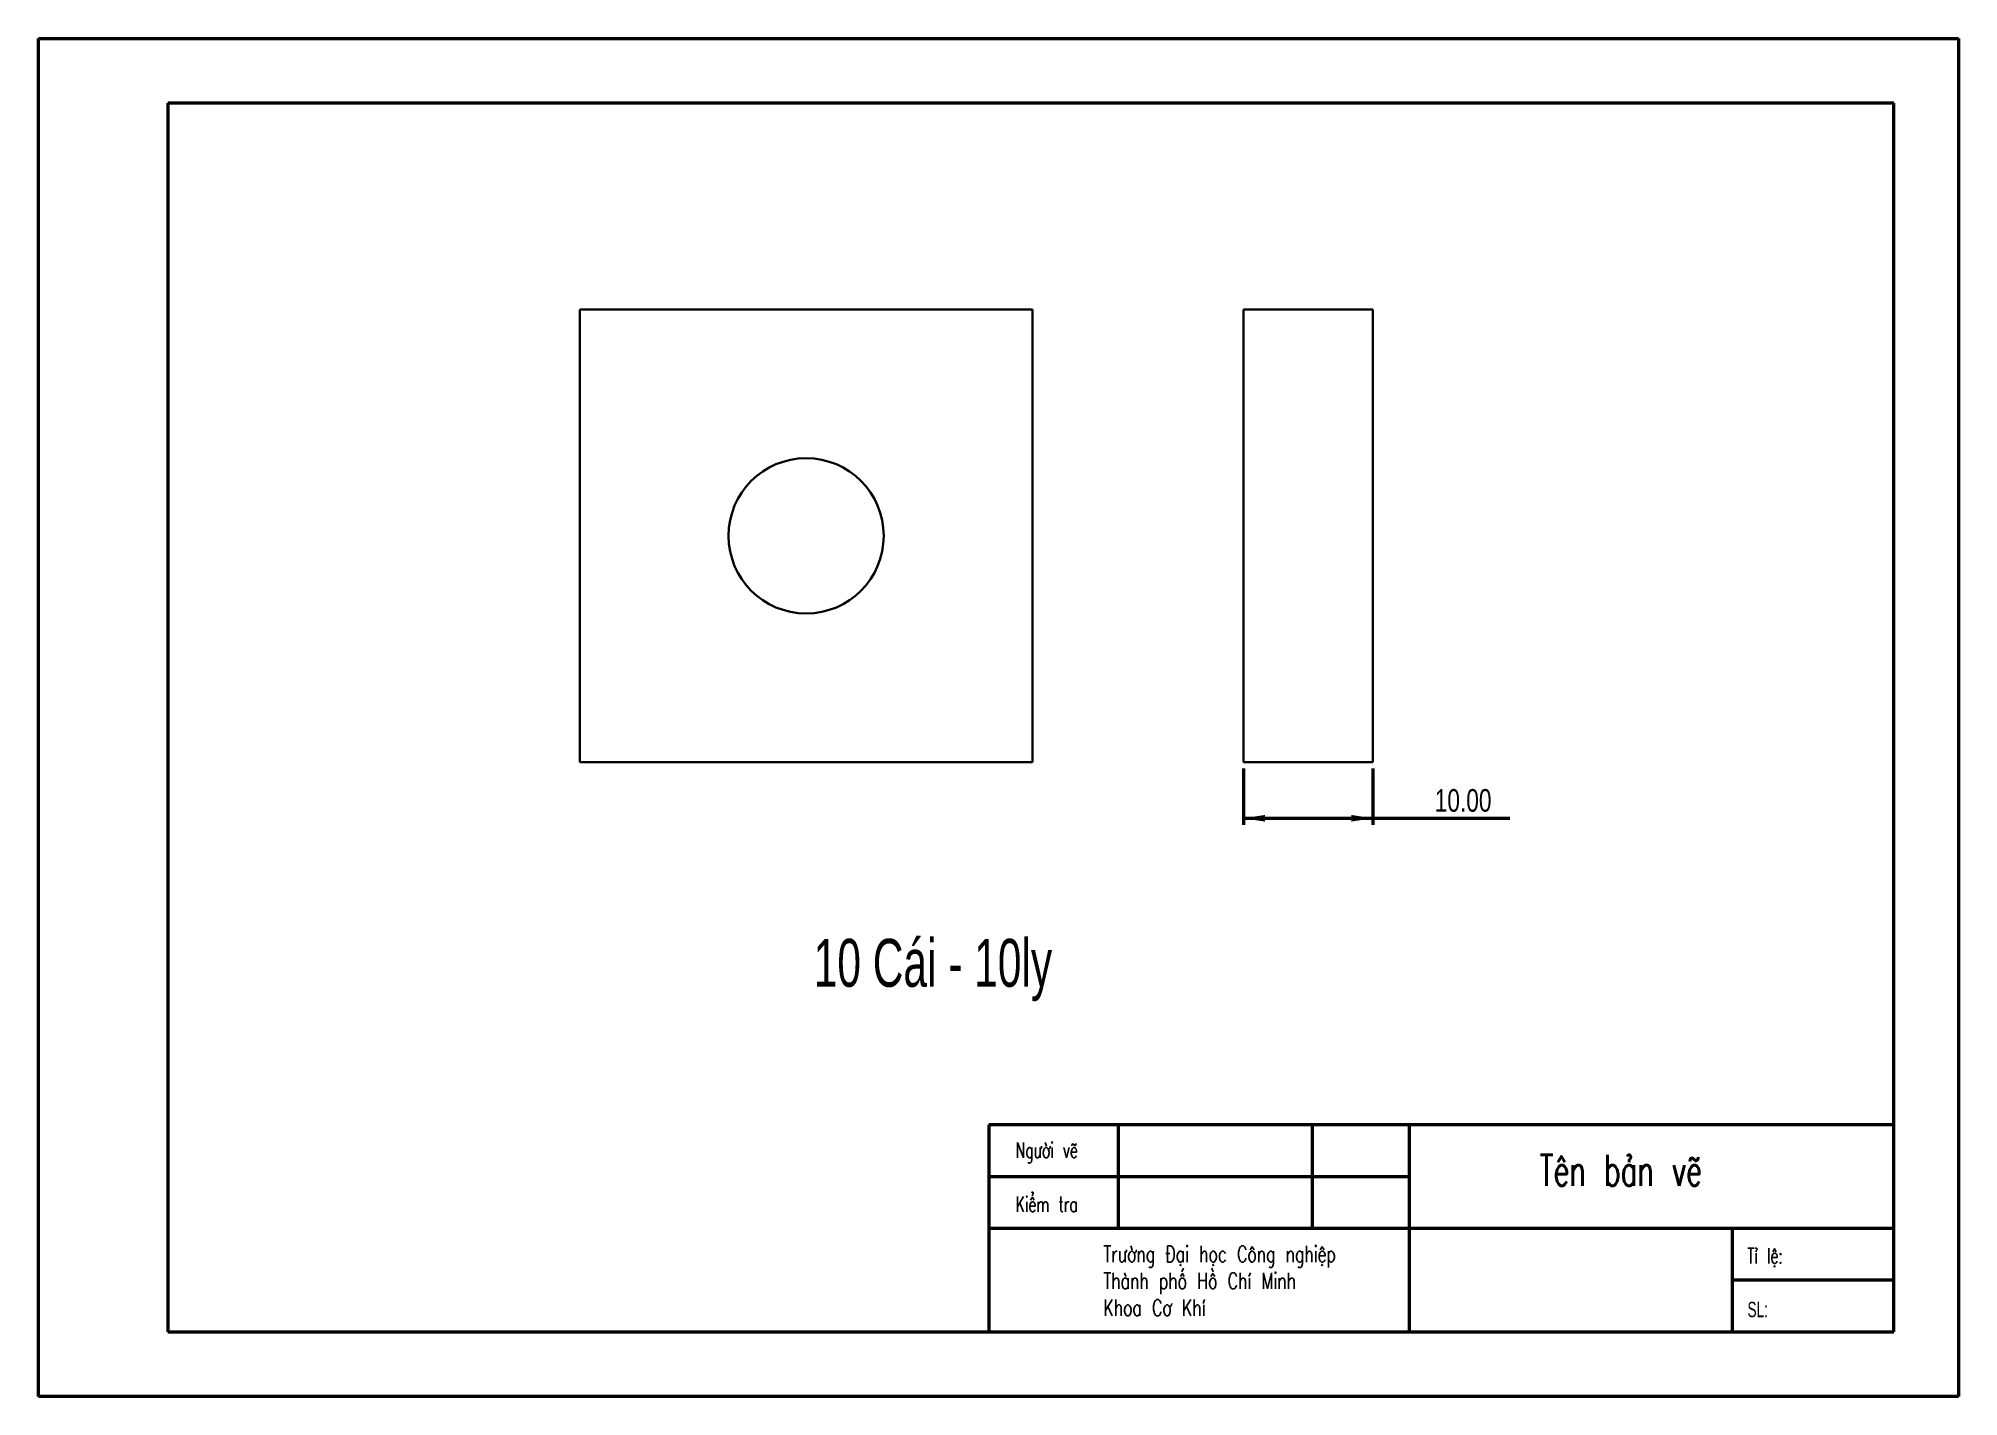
# Model space of a CAD drawing. Header units: millimetres. Extents: x 0 to 297, y 0 to 210.
import ezdxf

# ---------------------------------------------------------------- set-up
doc = ezdxf.new("R2010")
doc.units = ezdxf.units.MM
doc.layers.add('SLD-0', color=179, linetype='Continuous', lineweight=50)
doc.styles.add('SLDTEXTSTYLE0', font='TXT', dxfattribs={"width": 0.663})
doc.styles.add('SLDTEXTSTYLE1', font='TXT', dxfattribs={"width": 0.663, "bigfont": 'bigfont'})
doc.styles.add('SLDTEXTSTYLE2', font='TXT', dxfattribs={"width": 0.710611, "bigfont": 'bigfont'})
doc.styles.add('SLDTEXTSTYLE3', font='TXT', dxfattribs={"width": 0.75})
doc.dimstyles.new('SLDDIMSTYLE0', dxfattribs={"dimtxt": 3.5, "dimasz": 3.302, "dimexe": 0, "dimexo": 0.0625, "dimgap": 0.875, "dimtad": 1, "dimlfac": 0.5, "dimrnd": 1e-09, "dimzin": 4, "dimdsep": 46, "dimtxsty": 'SLDTEXTSTYLE3', "dimsah": 1, "dimcen": 0.09, "dimadec": 0, "dimazin": 1, "dimtfac": 1, "dimtofl": 0, "dimtmove": 0, "dimatfit": 3, "dimfxl": 1, "dimfrac": 2, "dimtolj": 1, "dimtzin": 12, "dimarcsym": 0})

# ---------------------------------------------------------------- blocks, each defined once
blk = doc.blocks.new('_D')
at = {"layer": 'SLD-0', "transparency": 16777216}
for p, q in [((186.39, 97.09), (186.39, 88.42)), ((206.39, 97.09), (206.39, 88.42)), ((186.39, 89.42), (206.39, 89.42)), ((206.39, 89.42), (227.61, 89.42))]:
    blk.add_line(p, q, dxfattribs=at)
for points in [[(186.39, 89.42), (189.7, 88.91), (189.7, 89.93)], [(206.39, 89.42), (203.09, 89.93), (203.09, 88.91)]]:
    blk.add_solid(points, dxfattribs=at)
at = {"layer": 'SLD-0', "transparency": 16777216, "insert": (215.97, 93.93), "char_height": 3.5, "attachment_point": 1, "style": 'SLDTEXTSTYLE3'}
blk.add_mtext('10.00', dxfattribs=at)

msp = doc.modelspace()

# ---------------------------------------------------------------- linework, layer by layer
at = {"color": 7, "linetype": 'Continuous', "lineweight": 35}
for p, q in [((83.746, 168.09), (83.746, 98.09)), ((153.746, 168.09), (83.746, 168.09)), ((153.746, 98.09), (153.746, 168.09)), ((186.394, 98.09), (186.394, 168.09)), ((186.394, 168.09), (206.394, 168.09)), ((206.394, 98.09), (206.394, 168.09)), ((83.746, 98.09), (153.746, 98.09)), ((186.394, 98.09), (206.394, 98.09))]:
    msp.add_line(p, q, dxfattribs=at)
msp.add_circle((118.746, 133.09), 12, dxfattribs=at)
at = {"layer": 'SLD-0'}
for p, q in [((-0.001, 210), (296.999, 210)), ((-0.001, 0), (-0.001, 210)), ((296.999, 210), (296.999, 0)), ((19.999, 200), (19.999, 10)), ((286.999, 200), (19.999, 200)), ((286.999, 10), (286.999, 200)), ((146.999, 42), (146.999, 10)), ((286.999, 42), (146.999, 42)), ((166.999, 42), (166.999, 26)), ((196.999, 42), (196.999, 26)), ((211.999, 42), (211.999, 10)), ((211.999, 34), (146.999, 34)), ((286.999, 26), (146.999, 26)), ((261.999, 26), (261.999, 10)), ((286.999, 18), (261.999, 18)), ((19.999, 10), (286.999, 10)), ((296.999, 0), (-0.001, 0))]:
    msp.add_line(p, q, dxfattribs=at)

# ---------------------------------------------------------------- texts
at = {"layer": 'SLD-0', "attachment_point": 1}
for s, insert, char_height, style in [('10 Cái - 10ly', (119.923, 70.77), 7.40833, 'SLDTEXTSTYLE0'), ('Người vẽ', (151.17, 39.29), 2.3813, 'SLDTEXTSTYLE1'), ('Tên bản vẽ', (232.185, 37.356), 4.7625, 'SLDTEXTSTYLE1'), ('Kiểm tra', (151.17, 30.924), 2.3813, 'SLDTEXTSTYLE1'), ('Trường Đại học Công nghiệp', (164.733, 23.295), 2.5, 'SLDTEXTSTYLE2'), ('Tỉ lệ:', (264.344, 22.959), 2.3813, 'SLDTEXTSTYLE1'), ('Thành phố Hồ Chí Minh', (164.733, 19.145), 2.5, 'SLDTEXTSTYLE2'), ('Khoa Cơ Khí', (164.733, 14.995), 2.5, 'SLDTEXTSTYLE2'), ('SL:', (264.344, 14.659), 2.3813, 'SLDTEXTSTYLE0')]:
    msp.add_mtext(s, dxfattribs=dict(at, insert=insert, char_height=char_height, style=style))

# ---------------------------------------------------------------- dimensions: what is measured, and where the dimension line sits
at = {"layer": 'SLD-0'}
dim = msp.add_linear_dim(base=(206.394, 89.418), p1=(186.394, 98.09), p2=(206.394, 98.09), dimstyle='SLDDIMSTYLE0', dxfattribs=at)
dim.commit()
dim.dimension.update_dxf_attribs({"geometry": '_D', "text_midpoint": (221.793, 89.418), "dimtype": 160})

doc.saveas('drawing.dxf')
